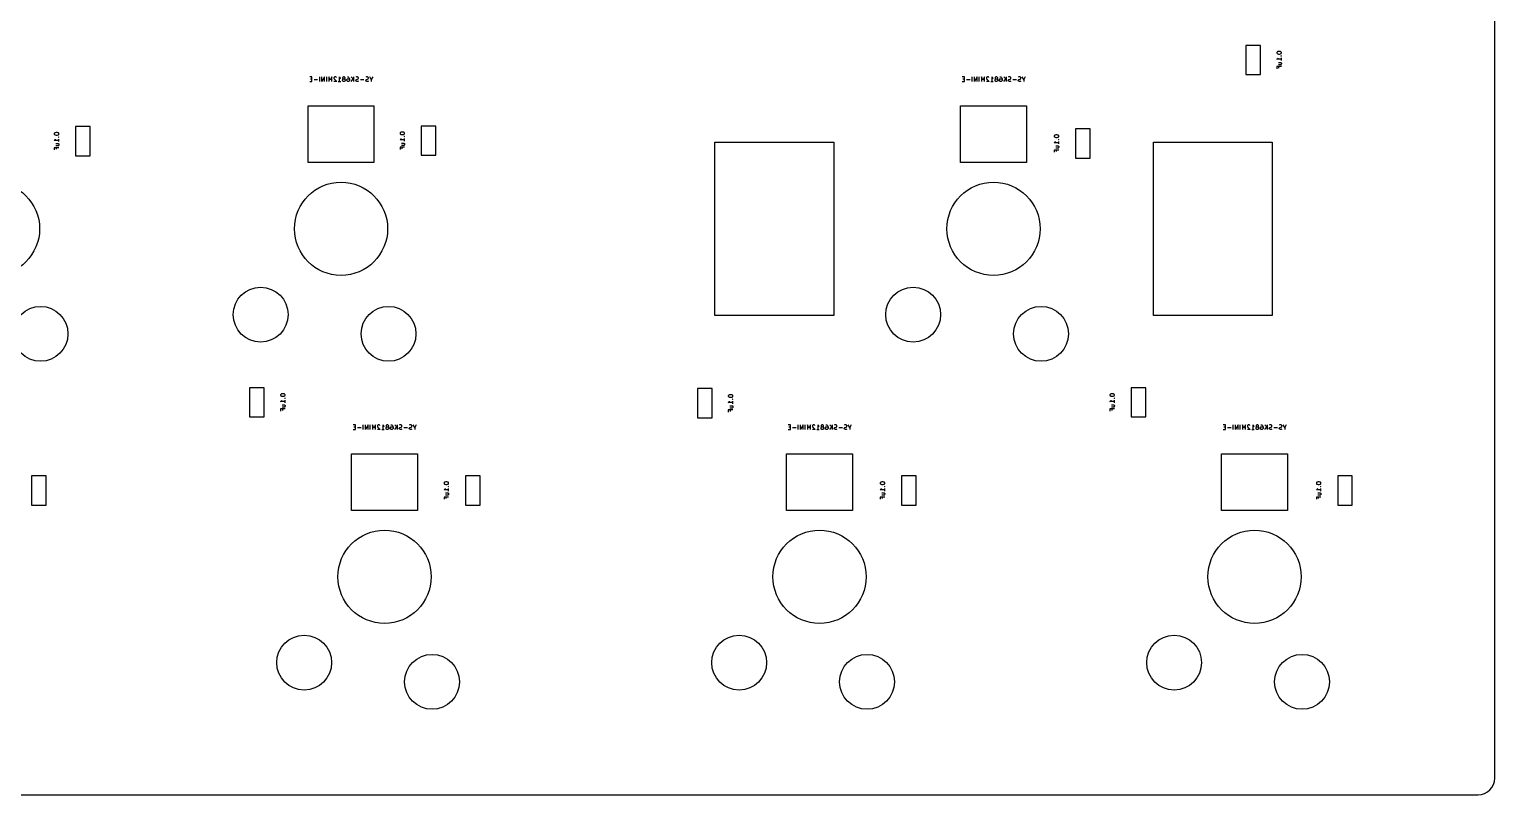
# Model space of a CAD drawing. Header units: millimetres. Extents: x -19 to 311, y -2 to 103.
# Drawn here: x 226 to 306.2, y -2.4 to 39.5 of the extents above; entities that cross this region are included whole.
import ezdxf

# ---------------------------------------------------------------- set-up
doc = ezdxf.new("R2010")
doc.units = ezdxf.units.MM
doc.layers.add('B.Fab', color=155, linetype='CONTINUOUS', true_color=0x585d84)
doc.layers.add('Edge.Cuts', color=254, linetype='CONTINUOUS', true_color=0xd0d2cd)

msp = doc.modelspace()

# ---------------------------------------------------------------- linework, layer by layer
at = {"layer": 'B.Fab', "linetype": 'CONTINUOUS'}
for p, q in [((292.60975, 38.615), (292.60975, 37.015)), ((293.40975, 38.615), (292.60975, 38.615)), ((293.40975, 37.015), (293.40975, 38.615)), ((294.315229, 38.249524), (294.303324, 38.225715)), ((294.303324, 38.225715), (294.303324, 38.201905)), ((294.303324, 38.201905), (294.315229, 38.178096)), ((294.303324, 37.856667), (294.339039, 37.880476)), ((294.553324, 37.856667), (294.303324, 37.856667)), ((294.327134, 38.261429), (294.315229, 38.249524)), ((294.315229, 38.178096), (294.327134, 38.166191)), ((294.350943, 38.273334), (294.327134, 38.261429)), ((294.327134, 38.166191), (294.350943, 38.154286)), ((294.339039, 37.880476), (294.362848, 37.904286)), ((294.398562, 38.285238), (294.350943, 38.273334)), ((294.350943, 38.154286), (294.398562, 38.142381)), ((294.362848, 37.904286), (294.374753, 37.928095)), ((294.458086, 38.285238), (294.398562, 38.285238)), ((294.398562, 38.142381), (294.458086, 38.142381)), ((294.505705, 38.273334), (294.458086, 38.285238)), ((294.458086, 38.142381), (294.505705, 38.154286)), ((294.529515, 38.261429), (294.505705, 38.273334)), ((294.505705, 38.154286), (294.529515, 38.166191)), ((294.54142, 38.249524), (294.529515, 38.261429)), ((294.529515, 38.166191), (294.54142, 38.178096)), ((294.54142, 38.047143), (294.529515, 38.035239)), ((294.529515, 38.035239), (294.54142, 38.023334)), ((294.529515, 38.035239), (294.553324, 38.035239)), ((294.553324, 38.225715), (294.54142, 38.249524)), ((294.54142, 38.178096), (294.553324, 38.201905)), ((294.553324, 38.035239), (294.54142, 38.047143)), ((294.54142, 38.023334), (294.553324, 38.035239)), ((294.553324, 38.201905), (294.553324, 38.225715)), ((294.553324, 37.785238), (294.553324, 37.928095)), ((292.60975, 37.015), (293.40975, 37.015)), ((294.553324, 37.451906), (294.303324, 37.451906)), ((294.303324, 37.451906), (294.303324, 37.332858)), ((294.386658, 37.678096), (294.51761, 37.678096)), ((294.386658, 37.570953), (294.553324, 37.570953)), ((294.422372, 37.368572), (294.422372, 37.451906)), ((294.51761, 37.678096), (294.54142, 37.666191)), ((294.54142, 37.582858), (294.529515, 37.570953)), ((294.54142, 37.666191), (294.553324, 37.642381)), ((294.553324, 37.606667), (294.54142, 37.582858)), ((294.553324, 37.642381), (294.553324, 37.606667)), ((241.481761, 36.886426), (241.362713, 36.886426)), ((241.362713, 36.636426), (241.481761, 36.636426)), ((241.481761, 36.767378), (241.398427, 36.767378)), ((241.481761, 36.636426), (241.481761, 36.886426)), ((241.791285, 36.731664), (241.600809, 36.731664)), ((241.910333, 36.636426), (241.910333, 36.886426)), ((242.172238, 36.886426), (242.029381, 36.636426)), ((242.029381, 36.636426), (242.029381, 36.886426)), ((242.172238, 36.636426), (242.172238, 36.886426)), ((242.291286, 36.636426), (242.291286, 36.886426)), ((242.493666, 36.707854), (242.410333, 36.886426)), ((242.410333, 36.886426), (242.410333, 36.636426)), ((242.577, 36.886426), (242.493666, 36.707854)), ((242.577, 36.636426), (242.577, 36.886426)), ((242.696047, 36.862616), (242.684142, 36.838807)), ((242.684142, 36.838807), (242.684142, 36.814997)), ((242.684142, 36.814997), (242.696047, 36.779283)), ((242.838904, 36.636426), (242.684142, 36.636426)), ((242.707952, 36.874521), (242.696047, 36.862616)), ((242.696047, 36.779283), (242.838904, 36.636426)), ((242.731761, 36.886426), (242.707952, 36.874521)), ((242.791285, 36.886426), (242.731761, 36.886426)), ((242.815095, 36.874521), (242.791285, 36.886426)), ((242.826999, 36.862616), (242.815095, 36.874521)), ((242.922237, 36.636426), (243.065094, 36.636426)), ((242.993666, 36.636426), (242.993666, 36.886426)), ((242.993666, 36.886426), (243.017475, 36.850711)), ((243.017475, 36.850711), (243.041285, 36.826902)), ((243.041285, 36.826902), (243.065094, 36.814997)), ((243.172237, 36.862616), (243.160332, 36.838807)), ((243.160332, 36.838807), (243.160332, 36.826902)), ((243.160332, 36.826902), (243.172237, 36.803092)), ((243.160332, 36.731664), (243.172237, 36.755473)), ((243.160332, 36.684045), (243.160332, 36.731664)), ((243.172237, 36.660235), (243.160332, 36.684045)), ((243.184142, 36.874521), (243.172237, 36.862616)), ((243.172237, 36.803092), (243.184142, 36.791188)), ((243.172237, 36.755473), (243.184142, 36.767378)), ((243.184142, 36.64833), (243.172237, 36.660235)), ((243.207951, 36.886426), (243.184142, 36.874521)), ((243.184142, 36.791188), (243.207951, 36.779283)), ((243.184142, 36.767378), (243.207951, 36.779283)), ((243.207951, 36.636426), (243.184142, 36.64833)), ((243.25557, 36.886426), (243.207951, 36.886426)), ((243.207951, 36.779283), (243.25557, 36.779283)), ((243.25557, 36.636426), (243.207951, 36.636426)), ((243.27938, 36.874521), (243.25557, 36.886426)), ((243.25557, 36.779283), (243.27938, 36.791188)), ((243.25557, 36.779283), (243.27938, 36.767378)), ((243.27938, 36.64833), (243.25557, 36.636426)), ((243.291285, 36.862616), (243.27938, 36.874521)), ((243.27938, 36.791188), (243.291285, 36.803092)), ((243.27938, 36.767378), (243.291285, 36.755473)), ((243.291285, 36.660235), (243.27938, 36.64833)), ((243.303189, 36.838807), (243.291285, 36.862616)), ((243.291285, 36.803092), (243.303189, 36.826902)), ((243.291285, 36.755473), (243.303189, 36.731664)), ((243.303189, 36.684045), (243.291285, 36.660235)), ((243.303189, 36.826902), (243.303189, 36.838807)), ((243.303189, 36.731664), (243.303189, 36.684045)), ((243.398427, 36.743569), (243.410332, 36.767378)), ((243.398427, 36.684045), (243.398427, 36.743569)), ((243.410332, 36.660235), (243.398427, 36.684045)), ((243.410332, 36.767378), (243.422237, 36.779283)), ((243.422237, 36.64833), (243.410332, 36.660235)), ((243.422237, 36.886426), (243.469856, 36.886426)), ((243.422237, 36.779283), (243.446046, 36.791188)), ((243.446046, 36.636426), (243.422237, 36.64833)), ((243.446046, 36.791188), (243.493665, 36.791188)), ((243.493665, 36.636426), (243.446046, 36.636426)), ((243.469856, 36.886426), (243.493665, 36.874521)), ((243.493665, 36.874521), (243.50557, 36.862616)), ((243.493665, 36.791188), (243.517475, 36.779283)), ((243.517475, 36.64833), (243.493665, 36.636426)), ((243.50557, 36.862616), (243.52938, 36.826902)), ((243.517475, 36.779283), (243.52938, 36.767378)), ((243.52938, 36.660235), (243.517475, 36.64833)), ((243.52938, 36.826902), (243.541284, 36.779283)), ((243.52938, 36.767378), (243.541284, 36.743569)), ((243.541284, 36.684045), (243.52938, 36.660235)), ((243.541284, 36.779283), (243.541284, 36.684045)), ((243.636523, 36.886426), (243.77938, 36.743569)), ((243.636523, 36.636426), (243.743665, 36.779283)), ((243.77938, 36.636426), (243.77938, 36.886426)), ((243.922237, 36.886426), (243.886522, 36.874521)), ((243.886522, 36.707854), (243.898427, 36.731664)), ((243.886522, 36.684045), (243.886522, 36.707854)), ((243.898427, 36.660235), (243.886522, 36.684045)), ((243.898427, 36.731664), (243.910332, 36.743569)), ((243.910332, 36.64833), (243.898427, 36.660235)), ((243.910332, 36.743569), (243.934141, 36.755473)), ((243.934141, 36.636426), (243.910332, 36.64833)), ((243.98176, 36.886426), (243.922237, 36.886426)), ((243.934141, 36.755473), (243.98176, 36.767378)), ((243.993665, 36.636426), (243.934141, 36.636426)), ((244.00557, 36.874521), (243.98176, 36.886426)), ((243.98176, 36.767378), (244.00557, 36.779283)), ((244.029379, 36.64833), (243.993665, 36.636426)), ((244.017475, 36.862616), (244.00557, 36.874521)), ((244.00557, 36.779283), (244.017475, 36.791188)), ((244.029379, 36.838807), (244.017475, 36.862616)), ((244.017475, 36.791188), (244.029379, 36.814997)), ((244.029379, 36.814997), (244.029379, 36.838807)), ((244.326999, 36.731664), (244.136523, 36.731664)), ((244.469856, 36.886426), (244.434141, 36.874521)), ((244.434141, 36.707854), (244.446046, 36.731664)), ((244.434141, 36.684045), (244.434141, 36.707854)), ((244.446046, 36.660235), (244.434141, 36.684045)), ((244.446046, 36.731664), (244.457951, 36.743569)), ((244.457951, 36.64833), (244.446046, 36.660235)), ((244.457951, 36.743569), (244.48176, 36.755473)), ((244.48176, 36.636426), (244.457951, 36.64833)), ((244.529379, 36.886426), (244.469856, 36.886426)), ((244.48176, 36.755473), (244.529379, 36.767378)), ((244.541284, 36.636426), (244.48176, 36.636426)), ((244.553189, 36.874521), (244.529379, 36.886426)), ((244.529379, 36.767378), (244.553189, 36.779283)), ((244.576998, 36.64833), (244.541284, 36.636426)), ((244.565094, 36.862616), (244.553189, 36.874521)), ((244.553189, 36.779283), (244.565094, 36.791188)), ((244.576998, 36.838807), (244.565094, 36.862616)), ((244.565094, 36.791188), (244.576998, 36.814997)), ((244.576998, 36.814997), (244.576998, 36.838807)), ((244.731761, 36.755473), (244.648427, 36.886426)), ((244.815094, 36.886426), (244.731761, 36.755473)), ((244.731761, 36.755473), (244.731761, 36.636426)), ((277.200561, 36.886426), (277.081513, 36.886426)), ((277.081513, 36.636426), (277.200561, 36.636426)), ((277.200561, 36.767378), (277.117227, 36.767378)), ((277.200561, 36.636426), (277.200561, 36.886426)), ((277.510085, 36.731664), (277.319609, 36.731664)), ((277.629133, 36.636426), (277.629133, 36.886426)), ((277.891038, 36.886426), (277.748181, 36.636426)), ((277.748181, 36.636426), (277.748181, 36.886426)), ((277.891038, 36.636426), (277.891038, 36.886426)), ((278.010086, 36.636426), (278.010086, 36.886426)), ((278.212466, 36.707854), (278.129133, 36.886426)), ((278.129133, 36.886426), (278.129133, 36.636426)), ((278.2958, 36.886426), (278.212466, 36.707854)), ((278.2958, 36.636426), (278.2958, 36.886426)), ((278.414847, 36.862616), (278.402942, 36.838807)), ((278.402942, 36.838807), (278.402942, 36.814997)), ((278.402942, 36.814997), (278.414847, 36.779283)), ((278.557704, 36.636426), (278.402942, 36.636426)), ((278.426752, 36.874521), (278.414847, 36.862616)), ((278.414847, 36.779283), (278.557704, 36.636426)), ((278.450561, 36.886426), (278.426752, 36.874521)), ((278.510085, 36.886426), (278.450561, 36.886426)), ((278.533895, 36.874521), (278.510085, 36.886426)), ((278.545799, 36.862616), (278.533895, 36.874521)), ((278.641037, 36.636426), (278.783894, 36.636426)), ((278.712466, 36.636426), (278.712466, 36.886426)), ((278.712466, 36.886426), (278.736275, 36.850711)), ((278.736275, 36.850711), (278.760085, 36.826902)), ((278.760085, 36.826902), (278.783894, 36.814997)), ((278.891037, 36.862616), (278.879132, 36.838807)), ((278.879132, 36.838807), (278.879132, 36.826902)), ((278.879132, 36.826902), (278.891037, 36.803092)), ((278.879132, 36.731664), (278.891037, 36.755473)), ((278.879132, 36.684045), (278.879132, 36.731664)), ((278.891037, 36.660235), (278.879132, 36.684045)), ((278.902942, 36.874521), (278.891037, 36.862616)), ((278.891037, 36.803092), (278.902942, 36.791188)), ((278.891037, 36.755473), (278.902942, 36.767378)), ((278.902942, 36.64833), (278.891037, 36.660235)), ((278.926751, 36.886426), (278.902942, 36.874521)), ((278.902942, 36.791188), (278.926751, 36.779283)), ((278.902942, 36.767378), (278.926751, 36.779283)), ((278.926751, 36.636426), (278.902942, 36.64833)), ((278.97437, 36.886426), (278.926751, 36.886426)), ((278.926751, 36.779283), (278.97437, 36.779283)), ((278.97437, 36.636426), (278.926751, 36.636426)), ((278.99818, 36.874521), (278.97437, 36.886426)), ((278.97437, 36.779283), (278.99818, 36.791188)), ((278.97437, 36.779283), (278.99818, 36.767378)), ((278.99818, 36.64833), (278.97437, 36.636426)), ((279.010085, 36.862616), (278.99818, 36.874521)), ((278.99818, 36.791188), (279.010085, 36.803092)), ((278.99818, 36.767378), (279.010085, 36.755473)), ((279.010085, 36.660235), (278.99818, 36.64833)), ((279.021989, 36.838807), (279.010085, 36.862616)), ((279.010085, 36.803092), (279.021989, 36.826902)), ((279.010085, 36.755473), (279.021989, 36.731664)), ((279.021989, 36.684045), (279.010085, 36.660235)), ((279.021989, 36.826902), (279.021989, 36.838807)), ((279.021989, 36.731664), (279.021989, 36.684045)), ((279.117227, 36.743569), (279.129132, 36.767378)), ((279.117227, 36.684045), (279.117227, 36.743569)), ((279.129132, 36.660235), (279.117227, 36.684045)), ((279.129132, 36.767378), (279.141037, 36.779283)), ((279.141037, 36.64833), (279.129132, 36.660235)), ((279.141037, 36.886426), (279.188656, 36.886426)), ((279.141037, 36.779283), (279.164846, 36.791188)), ((279.164846, 36.636426), (279.141037, 36.64833)), ((279.164846, 36.791188), (279.212465, 36.791188)), ((279.212465, 36.636426), (279.164846, 36.636426)), ((279.188656, 36.886426), (279.212465, 36.874521)), ((279.212465, 36.874521), (279.22437, 36.862616)), ((279.212465, 36.791188), (279.236275, 36.779283)), ((279.236275, 36.64833), (279.212465, 36.636426)), ((279.22437, 36.862616), (279.24818, 36.826902)), ((279.236275, 36.779283), (279.24818, 36.767378)), ((279.24818, 36.660235), (279.236275, 36.64833)), ((279.24818, 36.826902), (279.260084, 36.779283)), ((279.24818, 36.767378), (279.260084, 36.743569)), ((279.260084, 36.684045), (279.24818, 36.660235)), ((279.260084, 36.779283), (279.260084, 36.684045)), ((279.355323, 36.886426), (279.49818, 36.743569)), ((279.355323, 36.636426), (279.462465, 36.779283)), ((279.49818, 36.636426), (279.49818, 36.886426)), ((279.641037, 36.886426), (279.605322, 36.874521)), ((279.605322, 36.707854), (279.617227, 36.731664)), ((279.605322, 36.684045), (279.605322, 36.707854)), ((279.617227, 36.660235), (279.605322, 36.684045)), ((279.617227, 36.731664), (279.629132, 36.743569)), ((279.629132, 36.64833), (279.617227, 36.660235)), ((279.629132, 36.743569), (279.652941, 36.755473)), ((279.652941, 36.636426), (279.629132, 36.64833)), ((279.70056, 36.886426), (279.641037, 36.886426)), ((279.652941, 36.755473), (279.70056, 36.767378)), ((279.712465, 36.636426), (279.652941, 36.636426)), ((279.72437, 36.874521), (279.70056, 36.886426)), ((279.70056, 36.767378), (279.72437, 36.779283)), ((279.748179, 36.64833), (279.712465, 36.636426)), ((279.736275, 36.862616), (279.72437, 36.874521)), ((279.72437, 36.779283), (279.736275, 36.791188)), ((279.748179, 36.838807), (279.736275, 36.862616)), ((279.736275, 36.791188), (279.748179, 36.814997)), ((279.748179, 36.814997), (279.748179, 36.838807)), ((280.045799, 36.731664), (279.855323, 36.731664)), ((280.188656, 36.886426), (280.152941, 36.874521)), ((280.152941, 36.707854), (280.164846, 36.731664)), ((280.152941, 36.684045), (280.152941, 36.707854)), ((280.164846, 36.660235), (280.152941, 36.684045)), ((280.164846, 36.731664), (280.176751, 36.743569)), ((280.176751, 36.64833), (280.164846, 36.660235)), ((280.176751, 36.743569), (280.20056, 36.755473)), ((280.20056, 36.636426), (280.176751, 36.64833)), ((280.248179, 36.886426), (280.188656, 36.886426)), ((280.20056, 36.755473), (280.248179, 36.767378)), ((280.260084, 36.636426), (280.20056, 36.636426)), ((280.271989, 36.874521), (280.248179, 36.886426)), ((280.248179, 36.767378), (280.271989, 36.779283)), ((280.295798, 36.64833), (280.260084, 36.636426)), ((280.283894, 36.862616), (280.271989, 36.874521)), ((280.271989, 36.779283), (280.283894, 36.791188)), ((280.295798, 36.838807), (280.283894, 36.862616)), ((280.283894, 36.791188), (280.295798, 36.814997)), ((280.295798, 36.814997), (280.295798, 36.838807)), ((280.450561, 36.755473), (280.367227, 36.886426)), ((280.533894, 36.886426), (280.450561, 36.755473)), ((280.450561, 36.755473), (280.450561, 36.636426)), ((227.393729, 33.809024), (227.381824, 33.785215)), ((227.381824, 33.785215), (227.381824, 33.761405)), ((227.381824, 33.761405), (227.393729, 33.737596)), ((227.405634, 33.820929), (227.393729, 33.809024)), ((227.393729, 33.737596), (227.405634, 33.725691)), ((227.429443, 33.832834), (227.405634, 33.820929)), ((227.405634, 33.725691), (227.429443, 33.713786)), ((227.477062, 33.844738), (227.429443, 33.832834)), ((227.429443, 33.713786), (227.477062, 33.701881)), ((227.536586, 33.844738), (227.477062, 33.844738)), ((227.477062, 33.701881), (227.536586, 33.701881)), ((227.584205, 33.832834), (227.536586, 33.844738)), ((227.536586, 33.701881), (227.584205, 33.713786)), ((227.608015, 33.820929), (227.584205, 33.832834)), ((227.584205, 33.713786), (227.608015, 33.725691)), ((227.61992, 33.809024), (227.608015, 33.820929)), ((227.608015, 33.725691), (227.61992, 33.737596)), ((227.631824, 33.785215), (227.61992, 33.809024)), ((227.61992, 33.737596), (227.631824, 33.761405)), ((227.631824, 33.761405), (227.631824, 33.785215)), ((228.54825, 34.1745), (228.54825, 32.5745)), ((229.34825, 34.1745), (228.54825, 34.1745)), ((229.34825, 32.5745), (229.34825, 34.1745)), ((246.316729, 33.835524), (246.304824, 33.811715)), ((246.304824, 33.811715), (246.304824, 33.787905)), ((246.304824, 33.787905), (246.316729, 33.764096)), ((246.328634, 33.847429), (246.316729, 33.835524)), ((246.316729, 33.764096), (246.328634, 33.752191)), ((246.352443, 33.859334), (246.328634, 33.847429)), ((246.328634, 33.752191), (246.352443, 33.740286)), ((246.400062, 33.871238), (246.352443, 33.859334)), ((246.352443, 33.740286), (246.400062, 33.728381)), ((246.459586, 33.871238), (246.400062, 33.871238)), ((246.400062, 33.728381), (246.459586, 33.728381)), ((246.507205, 33.859334), (246.459586, 33.871238)), ((246.459586, 33.728381), (246.507205, 33.740286)), ((246.531015, 33.847429), (246.507205, 33.859334)), ((246.507205, 33.740286), (246.531015, 33.752191)), ((246.54292, 33.835524), (246.531015, 33.847429)), ((246.531015, 33.752191), (246.54292, 33.764096)), ((246.554824, 33.811715), (246.54292, 33.835524)), ((246.54292, 33.764096), (246.554824, 33.787905)), ((246.554824, 33.787905), (246.554824, 33.811715)), ((247.47125, 34.201), (247.47125, 32.601)), ((248.27125, 34.201), (247.47125, 34.201)), ((248.27125, 32.601), (248.27125, 34.201)), ((282.142634, 33.693929), (282.130729, 33.682024)), ((282.166443, 33.705834), (282.142634, 33.693929)), ((282.214062, 33.717738), (282.166443, 33.705834)), ((282.273586, 33.717738), (282.214062, 33.717738)), ((282.321205, 33.705834), (282.273586, 33.717738)), ((282.345015, 33.693929), (282.321205, 33.705834)), ((282.35692, 33.682024), (282.345015, 33.693929)), ((283.28525, 34.0475), (283.28525, 32.4475)), ((284.08525, 34.0475), (283.28525, 34.0475)), ((284.08525, 32.4475), (284.08525, 34.0475)), ((227.381824, 33.416167), (227.417539, 33.439976)), ((227.631824, 33.416167), (227.381824, 33.416167)), ((227.631824, 33.011406), (227.381824, 33.011406)), ((227.381824, 33.011406), (227.381824, 32.892358)), ((227.417539, 33.439976), (227.441348, 33.463786)), ((227.441348, 33.463786), (227.453253, 33.487595)), ((227.465158, 33.237596), (227.59611, 33.237596)), ((227.465158, 33.130453), (227.631824, 33.130453)), ((227.500872, 32.928072), (227.500872, 33.011406)), ((227.59611, 33.237596), (227.61992, 33.225691)), ((227.61992, 33.606643), (227.608015, 33.594739)), ((227.608015, 33.594739), (227.61992, 33.582834)), ((227.608015, 33.594739), (227.631824, 33.594739)), ((227.61992, 33.142358), (227.608015, 33.130453)), ((227.631824, 33.594739), (227.61992, 33.606643)), ((227.61992, 33.582834), (227.631824, 33.594739)), ((227.61992, 33.225691), (227.631824, 33.201881)), ((227.631824, 33.166167), (227.61992, 33.142358)), ((227.631824, 33.344738), (227.631824, 33.487595)), ((227.631824, 33.201881), (227.631824, 33.166167)), ((246.304824, 33.442667), (246.340539, 33.466476)), ((246.554824, 33.442667), (246.304824, 33.442667)), ((246.554824, 33.037906), (246.304824, 33.037906)), ((246.304824, 33.037906), (246.304824, 32.918858)), ((246.340539, 33.466476), (246.364348, 33.490286)), ((246.364348, 33.490286), (246.376253, 33.514095)), ((246.388158, 33.264096), (246.51911, 33.264096)), ((246.388158, 33.156953), (246.554824, 33.156953)), ((246.423872, 32.954572), (246.423872, 33.037906)), ((246.51911, 33.264096), (246.54292, 33.252191)), ((246.54292, 33.633143), (246.531015, 33.621239)), ((246.531015, 33.621239), (246.54292, 33.609334)), ((246.531015, 33.621239), (246.554824, 33.621239)), ((246.54292, 33.168858), (246.531015, 33.156953)), ((246.554824, 33.621239), (246.54292, 33.633143)), ((246.54292, 33.609334), (246.554824, 33.621239)), ((246.54292, 33.252191), (246.554824, 33.228381)), ((246.554824, 33.192667), (246.54292, 33.168858)), ((246.554824, 33.371238), (246.554824, 33.514095)), ((246.554824, 33.228381), (246.554824, 33.192667)), ((282.130729, 33.682024), (282.118824, 33.658215)), ((282.118824, 33.658215), (282.118824, 33.634405)), ((282.118824, 33.634405), (282.130729, 33.610596)), ((282.118824, 33.289167), (282.154539, 33.312976)), ((282.368824, 33.289167), (282.118824, 33.289167)), ((282.130729, 33.610596), (282.142634, 33.598691)), ((282.142634, 33.598691), (282.166443, 33.586786)), ((282.154539, 33.312976), (282.178348, 33.336786)), ((282.166443, 33.586786), (282.214062, 33.574881)), ((282.178348, 33.336786), (282.190253, 33.360595)), ((282.202158, 33.110596), (282.33311, 33.110596)), ((282.202158, 33.003453), (282.368824, 33.003453)), ((282.214062, 33.574881), (282.273586, 33.574881)), ((282.273586, 33.574881), (282.321205, 33.586786)), ((282.321205, 33.586786), (282.345015, 33.598691)), ((282.33311, 33.110596), (282.35692, 33.098691)), ((282.345015, 33.598691), (282.35692, 33.610596)), ((282.35692, 33.479643), (282.345015, 33.467739)), ((282.345015, 33.467739), (282.35692, 33.455834)), ((282.345015, 33.467739), (282.368824, 33.467739)), ((282.35692, 33.015358), (282.345015, 33.003453)), ((282.368824, 33.658215), (282.35692, 33.682024)), ((282.35692, 33.610596), (282.368824, 33.634405)), ((282.368824, 33.467739), (282.35692, 33.479643)), ((282.35692, 33.455834), (282.368824, 33.467739)), ((282.35692, 33.098691), (282.368824, 33.074881)), ((282.368824, 33.039167), (282.35692, 33.015358)), ((282.368824, 33.634405), (282.368824, 33.658215)), ((282.368824, 33.217738), (282.368824, 33.360595)), ((282.368824, 33.074881), (282.368824, 33.039167)), ((228.54825, 32.5745), (229.34825, 32.5745)), ((247.47125, 32.601), (248.27125, 32.601)), ((282.368824, 32.884406), (282.118824, 32.884406)), ((282.118824, 32.884406), (282.118824, 32.765358)), ((282.237872, 32.801072), (282.237872, 32.884406)), ((283.28525, 32.4475), (284.08525, 32.4475)), ((238.07325, 19.8765), (238.07325, 18.2765)), ((238.87325, 19.8765), (238.07325, 19.8765)), ((238.87325, 18.2765), (238.87325, 19.8765)), ((239.778729, 19.511024), (239.766824, 19.487215)), ((239.766824, 19.487215), (239.766824, 19.463405)), ((239.766824, 19.463405), (239.778729, 19.439596)), ((239.790634, 19.522929), (239.778729, 19.511024)), ((239.778729, 19.439596), (239.790634, 19.427691)), ((239.814443, 19.534834), (239.790634, 19.522929)), ((239.790634, 19.427691), (239.814443, 19.415786)), ((239.862062, 19.546738), (239.814443, 19.534834)), ((239.814443, 19.415786), (239.862062, 19.403881)), ((239.921586, 19.546738), (239.862062, 19.546738)), ((239.862062, 19.403881), (239.921586, 19.403881)), ((239.969205, 19.534834), (239.921586, 19.546738)), ((239.921586, 19.403881), (239.969205, 19.415786)), ((239.993015, 19.522929), (239.969205, 19.534834)), ((239.969205, 19.415786), (239.993015, 19.427691)), ((240.00492, 19.511024), (239.993015, 19.522929)), ((239.993015, 19.427691), (240.00492, 19.439596)), ((240.00492, 19.308643), (239.993015, 19.296739)), ((239.993015, 19.296739), (240.00492, 19.284834)), ((239.993015, 19.296739), (240.016824, 19.296739)), ((240.016824, 19.487215), (240.00492, 19.511024)), ((240.00492, 19.439596), (240.016824, 19.463405)), ((240.016824, 19.296739), (240.00492, 19.308643)), ((240.00492, 19.284834), (240.016824, 19.296739)), ((240.016824, 19.463405), (240.016824, 19.487215)), ((262.58425, 19.8235), (262.58425, 18.2235)), ((263.38425, 19.8235), (262.58425, 19.8235)), ((263.38425, 18.2235), (263.38425, 19.8235)), ((264.289729, 19.458024), (264.277824, 19.434215)), ((264.277824, 19.434215), (264.277824, 19.410405)), ((264.277824, 19.410405), (264.289729, 19.386596)), ((264.301634, 19.469929), (264.289729, 19.458024)), ((264.289729, 19.386596), (264.301634, 19.374691)), ((264.325443, 19.481834), (264.301634, 19.469929)), ((264.301634, 19.374691), (264.325443, 19.362786)), ((264.373062, 19.493738), (264.325443, 19.481834)), ((264.325443, 19.362786), (264.373062, 19.350881)), ((264.432586, 19.493738), (264.373062, 19.493738)), ((264.373062, 19.350881), (264.432586, 19.350881)), ((264.480205, 19.481834), (264.432586, 19.493738)), ((264.432586, 19.350881), (264.480205, 19.362786)), ((264.504015, 19.469929), (264.480205, 19.481834)), ((264.480205, 19.362786), (264.504015, 19.374691)), ((264.51592, 19.458024), (264.504015, 19.469929)), ((264.504015, 19.374691), (264.51592, 19.386596)), ((264.51592, 19.255643), (264.504015, 19.243739)), ((264.527824, 19.434215), (264.51592, 19.458024)), ((264.51592, 19.386596), (264.527824, 19.410405)), ((264.527824, 19.243739), (264.51592, 19.255643)), ((264.527824, 19.410405), (264.527824, 19.434215)), ((285.178729, 19.511024), (285.166824, 19.487215)), ((285.166824, 19.487215), (285.166824, 19.463405)), ((285.166824, 19.463405), (285.178729, 19.439596)), ((285.190634, 19.522929), (285.178729, 19.511024)), ((285.178729, 19.439596), (285.190634, 19.427691)), ((285.214443, 19.534834), (285.190634, 19.522929)), ((285.190634, 19.427691), (285.214443, 19.415786)), ((285.262062, 19.546738), (285.214443, 19.534834)), ((285.214443, 19.415786), (285.262062, 19.403881)), ((285.321586, 19.546738), (285.262062, 19.546738)), ((285.262062, 19.403881), (285.321586, 19.403881)), ((285.369205, 19.534834), (285.321586, 19.546738)), ((285.321586, 19.403881), (285.369205, 19.415786)), ((285.393015, 19.522929), (285.369205, 19.534834)), ((285.369205, 19.415786), (285.393015, 19.427691)), ((285.40492, 19.511024), (285.393015, 19.522929)), ((285.393015, 19.427691), (285.40492, 19.439596)), ((285.40492, 19.308643), (285.393015, 19.296739)), ((285.393015, 19.296739), (285.40492, 19.284834)), ((285.393015, 19.296739), (285.416824, 19.296739)), ((285.416824, 19.487215), (285.40492, 19.511024)), ((285.40492, 19.439596), (285.416824, 19.463405)), ((285.416824, 19.296739), (285.40492, 19.308643)), ((285.40492, 19.284834), (285.416824, 19.296739)), ((285.416824, 19.463405), (285.416824, 19.487215)), ((286.33325, 19.8765), (286.33325, 18.2765)), ((287.13325, 19.8765), (286.33325, 19.8765)), ((287.13325, 18.2765), (287.13325, 19.8765)), ((239.766824, 19.118167), (239.802539, 19.141976)), ((240.016824, 19.118167), (239.766824, 19.118167)), ((240.016824, 18.713406), (239.766824, 18.713406)), ((239.766824, 18.713406), (239.766824, 18.594358)), ((239.802539, 19.141976), (239.826348, 19.165786)), ((239.826348, 19.165786), (239.838253, 19.189595)), ((239.850158, 18.939596), (239.98111, 18.939596)), ((239.850158, 18.832453), (240.016824, 18.832453)), ((239.885872, 18.630072), (239.885872, 18.713406)), ((239.98111, 18.939596), (240.00492, 18.927691)), ((240.00492, 18.844358), (239.993015, 18.832453)), ((240.00492, 18.927691), (240.016824, 18.903881)), ((240.016824, 18.868167), (240.00492, 18.844358)), ((240.016824, 19.046738), (240.016824, 19.189595)), ((240.016824, 18.903881), (240.016824, 18.868167)), ((264.277824, 19.065167), (264.313539, 19.088976)), ((264.527824, 19.065167), (264.277824, 19.065167)), ((264.527824, 18.660406), (264.277824, 18.660406)), ((264.277824, 18.660406), (264.277824, 18.541358)), ((264.313539, 19.088976), (264.337348, 19.112786)), ((264.337348, 19.112786), (264.349253, 19.136595)), ((264.361158, 18.886596), (264.49211, 18.886596)), ((264.361158, 18.779453), (264.527824, 18.779453)), ((264.396872, 18.577072), (264.396872, 18.660406)), ((264.49211, 18.886596), (264.51592, 18.874691)), ((264.504015, 19.243739), (264.51592, 19.231834)), ((264.504015, 19.243739), (264.527824, 19.243739)), ((264.51592, 18.791358), (264.504015, 18.779453)), ((264.51592, 19.231834), (264.527824, 19.243739)), ((264.51592, 18.874691), (264.527824, 18.850881)), ((264.527824, 18.815167), (264.51592, 18.791358)), ((264.527824, 18.993738), (264.527824, 19.136595)), ((264.527824, 18.850881), (264.527824, 18.815167)), ((285.166824, 19.118167), (285.202539, 19.141976)), ((285.416824, 19.118167), (285.166824, 19.118167)), ((285.416824, 18.713406), (285.166824, 18.713406)), ((285.166824, 18.713406), (285.166824, 18.594358)), ((285.202539, 19.141976), (285.226348, 19.165786)), ((285.226348, 19.165786), (285.238253, 19.189595)), ((285.250158, 18.939596), (285.38111, 18.939596)), ((285.250158, 18.832453), (285.416824, 18.832453)), ((285.285872, 18.630072), (285.285872, 18.713406)), ((285.38111, 18.939596), (285.40492, 18.927691)), ((285.40492, 18.844358), (285.393015, 18.832453)), ((285.40492, 18.927691), (285.416824, 18.903881)), ((285.416824, 18.868167), (285.40492, 18.844358)), ((285.416824, 19.046738), (285.416824, 19.189595)), ((285.416824, 18.903881), (285.416824, 18.868167)), ((238.07325, 18.2765), (238.87325, 18.2765)), ((243.862961, 17.836426), (243.743913, 17.836426)), ((243.862961, 17.717378), (243.779627, 17.717378)), ((243.862961, 17.586426), (243.862961, 17.836426)), ((244.172485, 17.681664), (243.982009, 17.681664)), ((244.291533, 17.586426), (244.291533, 17.836426)), ((244.553438, 17.836426), (244.410581, 17.586426)), ((244.410581, 17.586426), (244.410581, 17.836426)), ((244.553438, 17.586426), (244.553438, 17.836426)), ((244.672486, 17.586426), (244.672486, 17.836426)), ((244.874866, 17.657854), (244.791533, 17.836426)), ((244.791533, 17.836426), (244.791533, 17.586426)), ((244.9582, 17.836426), (244.874866, 17.657854)), ((244.9582, 17.586426), (244.9582, 17.836426)), ((245.077247, 17.812616), (245.065342, 17.788807)), ((245.065342, 17.788807), (245.065342, 17.764997)), ((245.065342, 17.764997), (245.077247, 17.729283)), ((245.089152, 17.824521), (245.077247, 17.812616)), ((245.077247, 17.729283), (245.220104, 17.586426)), ((245.112961, 17.836426), (245.089152, 17.824521)), ((245.172485, 17.836426), (245.112961, 17.836426)), ((245.196295, 17.824521), (245.172485, 17.836426)), ((245.208199, 17.812616), (245.196295, 17.824521)), ((245.374866, 17.586426), (245.374866, 17.836426)), ((245.374866, 17.836426), (245.398675, 17.800711)), ((245.398675, 17.800711), (245.422485, 17.776902)), ((245.422485, 17.776902), (245.446294, 17.764997)), ((245.553437, 17.812616), (245.541532, 17.788807)), ((245.541532, 17.788807), (245.541532, 17.776902)), ((245.541532, 17.776902), (245.553437, 17.753092)), ((245.541532, 17.681664), (245.553437, 17.705473)), ((245.541532, 17.634045), (245.541532, 17.681664)), ((245.565342, 17.824521), (245.553437, 17.812616)), ((245.553437, 17.753092), (245.565342, 17.741188)), ((245.553437, 17.705473), (245.565342, 17.717378)), ((245.589151, 17.836426), (245.565342, 17.824521)), ((245.565342, 17.741188), (245.589151, 17.729283)), ((245.565342, 17.717378), (245.589151, 17.729283)), ((245.63677, 17.836426), (245.589151, 17.836426)), ((245.589151, 17.729283), (245.63677, 17.729283)), ((245.66058, 17.824521), (245.63677, 17.836426)), ((245.63677, 17.729283), (245.66058, 17.741188)), ((245.63677, 17.729283), (245.66058, 17.717378)), ((245.672485, 17.812616), (245.66058, 17.824521)), ((245.66058, 17.741188), (245.672485, 17.753092)), ((245.66058, 17.717378), (245.672485, 17.705473)), ((245.684389, 17.788807), (245.672485, 17.812616)), ((245.672485, 17.753092), (245.684389, 17.776902)), ((245.672485, 17.705473), (245.684389, 17.681664)), ((245.684389, 17.776902), (245.684389, 17.788807)), ((245.684389, 17.681664), (245.684389, 17.634045)), ((245.779627, 17.693569), (245.791532, 17.717378)), ((245.779627, 17.634045), (245.779627, 17.693569)), ((245.791532, 17.717378), (245.803437, 17.729283)), ((245.803437, 17.836426), (245.851056, 17.836426)), ((245.803437, 17.729283), (245.827246, 17.741188)), ((245.827246, 17.741188), (245.874865, 17.741188)), ((245.851056, 17.836426), (245.874865, 17.824521)), ((245.874865, 17.824521), (245.88677, 17.812616)), ((245.874865, 17.741188), (245.898675, 17.729283)), ((245.88677, 17.812616), (245.91058, 17.776902)), ((245.898675, 17.729283), (245.91058, 17.717378)), ((245.91058, 17.776902), (245.922484, 17.729283)), ((245.91058, 17.717378), (245.922484, 17.693569)), ((245.922484, 17.729283), (245.922484, 17.634045)), ((246.017723, 17.836426), (246.16058, 17.693569)), ((246.017723, 17.586426), (246.124865, 17.729283)), ((246.16058, 17.586426), (246.16058, 17.836426)), ((246.303437, 17.836426), (246.267722, 17.824521)), ((246.267722, 17.657854), (246.279627, 17.681664)), ((246.267722, 17.634045), (246.267722, 17.657854)), ((246.279627, 17.681664), (246.291532, 17.693569)), ((246.291532, 17.693569), (246.315341, 17.705473)), ((246.36296, 17.836426), (246.303437, 17.836426)), ((246.315341, 17.705473), (246.36296, 17.717378)), ((246.38677, 17.824521), (246.36296, 17.836426)), ((246.36296, 17.717378), (246.38677, 17.729283)), ((246.398675, 17.812616), (246.38677, 17.824521)), ((246.38677, 17.729283), (246.398675, 17.741188)), ((246.410579, 17.788807), (246.398675, 17.812616)), ((246.398675, 17.741188), (246.410579, 17.764997)), ((246.410579, 17.764997), (246.410579, 17.788807)), ((246.708199, 17.681664), (246.517723, 17.681664)), ((246.851056, 17.836426), (246.815341, 17.824521)), ((246.815341, 17.657854), (246.827246, 17.681664)), ((246.815341, 17.634045), (246.815341, 17.657854)), ((246.827246, 17.681664), (246.839151, 17.693569)), ((246.839151, 17.693569), (246.86296, 17.705473)), ((246.910579, 17.836426), (246.851056, 17.836426)), ((246.86296, 17.705473), (246.910579, 17.717378)), ((246.934389, 17.824521), (246.910579, 17.836426)), ((246.910579, 17.717378), (246.934389, 17.729283)), ((246.946294, 17.812616), (246.934389, 17.824521)), ((246.934389, 17.729283), (246.946294, 17.741188)), ((246.958198, 17.788807), (246.946294, 17.812616)), ((246.946294, 17.741188), (246.958198, 17.764997)), ((246.958198, 17.764997), (246.958198, 17.788807)), ((247.112961, 17.705473), (247.029627, 17.836426)), ((247.196294, 17.836426), (247.112961, 17.705473)), ((247.112961, 17.705473), (247.112961, 17.586426)), ((262.58425, 18.2235), (263.38425, 18.2235)), ((267.675461, 17.836426), (267.556413, 17.836426)), ((267.675461, 17.717378), (267.592127, 17.717378)), ((267.675461, 17.586426), (267.675461, 17.836426)), ((267.984985, 17.681664), (267.794509, 17.681664)), ((268.104033, 17.586426), (268.104033, 17.836426)), ((268.365938, 17.836426), (268.223081, 17.586426)), ((268.223081, 17.586426), (268.223081, 17.836426)), ((268.365938, 17.586426), (268.365938, 17.836426)), ((268.484986, 17.586426), (268.484986, 17.836426)), ((268.687366, 17.657854), (268.604033, 17.836426)), ((268.604033, 17.836426), (268.604033, 17.586426)), ((268.7707, 17.836426), (268.687366, 17.657854)), ((268.7707, 17.586426), (268.7707, 17.836426)), ((268.889747, 17.812616), (268.877842, 17.788807)), ((268.877842, 17.788807), (268.877842, 17.764997)), ((268.877842, 17.764997), (268.889747, 17.729283)), ((268.901652, 17.824521), (268.889747, 17.812616)), ((268.889747, 17.729283), (269.032604, 17.586426)), ((268.925461, 17.836426), (268.901652, 17.824521)), ((268.984985, 17.836426), (268.925461, 17.836426)), ((269.008795, 17.824521), (268.984985, 17.836426)), ((269.020699, 17.812616), (269.008795, 17.824521)), ((269.187366, 17.586426), (269.187366, 17.836426)), ((269.187366, 17.836426), (269.211175, 17.800711)), ((269.211175, 17.800711), (269.234985, 17.776902)), ((269.234985, 17.776902), (269.258794, 17.764997)), ((269.365937, 17.812616), (269.354032, 17.788807)), ((269.354032, 17.788807), (269.354032, 17.776902)), ((269.354032, 17.776902), (269.365937, 17.753092)), ((269.354032, 17.681664), (269.365937, 17.705473)), ((269.354032, 17.634045), (269.354032, 17.681664)), ((269.377842, 17.824521), (269.365937, 17.812616)), ((269.365937, 17.753092), (269.377842, 17.741188)), ((269.365937, 17.705473), (269.377842, 17.717378)), ((269.401651, 17.836426), (269.377842, 17.824521)), ((269.377842, 17.741188), (269.401651, 17.729283)), ((269.377842, 17.717378), (269.401651, 17.729283)), ((269.44927, 17.836426), (269.401651, 17.836426)), ((269.401651, 17.729283), (269.44927, 17.729283)), ((269.47308, 17.824521), (269.44927, 17.836426)), ((269.44927, 17.729283), (269.47308, 17.741188)), ((269.44927, 17.729283), (269.47308, 17.717378)), ((269.484985, 17.812616), (269.47308, 17.824521)), ((269.47308, 17.741188), (269.484985, 17.753092)), ((269.47308, 17.717378), (269.484985, 17.705473)), ((269.496889, 17.788807), (269.484985, 17.812616)), ((269.484985, 17.753092), (269.496889, 17.776902)), ((269.484985, 17.705473), (269.496889, 17.681664)), ((269.496889, 17.776902), (269.496889, 17.788807)), ((269.496889, 17.681664), (269.496889, 17.634045)), ((269.592127, 17.693569), (269.604032, 17.717378)), ((269.592127, 17.634045), (269.592127, 17.693569)), ((269.604032, 17.717378), (269.615937, 17.729283)), ((269.615937, 17.836426), (269.663556, 17.836426)), ((269.615937, 17.729283), (269.639746, 17.741188)), ((269.639746, 17.741188), (269.687365, 17.741188)), ((269.663556, 17.836426), (269.687365, 17.824521)), ((269.687365, 17.824521), (269.69927, 17.812616)), ((269.687365, 17.741188), (269.711175, 17.729283)), ((269.69927, 17.812616), (269.72308, 17.776902)), ((269.711175, 17.729283), (269.72308, 17.717378)), ((269.72308, 17.776902), (269.734984, 17.729283)), ((269.72308, 17.717378), (269.734984, 17.693569)), ((269.734984, 17.729283), (269.734984, 17.634045)), ((269.830223, 17.836426), (269.97308, 17.693569)), ((269.830223, 17.586426), (269.937365, 17.729283)), ((269.97308, 17.586426), (269.97308, 17.836426)), ((270.115937, 17.836426), (270.080222, 17.824521)), ((270.080222, 17.657854), (270.092127, 17.681664)), ((270.080222, 17.634045), (270.080222, 17.657854)), ((270.092127, 17.681664), (270.104032, 17.693569)), ((270.104032, 17.693569), (270.127841, 17.705473)), ((270.17546, 17.836426), (270.115937, 17.836426)), ((270.127841, 17.705473), (270.17546, 17.717378)), ((270.19927, 17.824521), (270.17546, 17.836426)), ((270.17546, 17.717378), (270.19927, 17.729283)), ((270.211175, 17.812616), (270.19927, 17.824521)), ((270.19927, 17.729283), (270.211175, 17.741188)), ((270.223079, 17.788807), (270.211175, 17.812616)), ((270.211175, 17.741188), (270.223079, 17.764997)), ((270.223079, 17.764997), (270.223079, 17.788807)), ((270.520699, 17.681664), (270.330223, 17.681664)), ((270.663556, 17.836426), (270.627841, 17.824521)), ((270.627841, 17.657854), (270.639746, 17.681664)), ((270.627841, 17.634045), (270.627841, 17.657854)), ((270.639746, 17.681664), (270.651651, 17.693569)), ((270.651651, 17.693569), (270.67546, 17.705473)), ((270.723079, 17.836426), (270.663556, 17.836426)), ((270.67546, 17.705473), (270.723079, 17.717378)), ((270.746889, 17.824521), (270.723079, 17.836426)), ((270.723079, 17.717378), (270.746889, 17.729283)), ((270.758794, 17.812616), (270.746889, 17.824521)), ((270.746889, 17.729283), (270.758794, 17.741188)), ((270.770698, 17.788807), (270.758794, 17.812616)), ((270.758794, 17.741188), (270.770698, 17.764997)), ((270.770698, 17.764997), (270.770698, 17.788807)), ((270.925461, 17.705473), (270.842127, 17.836426)), ((271.008794, 17.836426), (270.925461, 17.705473)), ((270.925461, 17.705473), (270.925461, 17.586426)), ((286.33325, 18.2765), (287.13325, 18.2765)), ((291.487961, 17.836426), (291.368913, 17.836426)), ((291.487961, 17.717378), (291.404627, 17.717378)), ((291.487961, 17.586426), (291.487961, 17.836426)), ((291.797485, 17.681664), (291.607009, 17.681664)), ((291.916533, 17.586426), (291.916533, 17.836426)), ((292.178438, 17.836426), (292.035581, 17.586426)), ((292.035581, 17.586426), (292.035581, 17.836426)), ((292.178438, 17.586426), (292.178438, 17.836426)), ((292.297486, 17.586426), (292.297486, 17.836426)), ((292.499866, 17.657854), (292.416533, 17.836426)), ((292.416533, 17.836426), (292.416533, 17.586426)), ((292.5832, 17.836426), (292.499866, 17.657854)), ((292.5832, 17.586426), (292.5832, 17.836426)), ((292.702247, 17.812616), (292.690342, 17.788807)), ((292.690342, 17.788807), (292.690342, 17.764997)), ((292.690342, 17.764997), (292.702247, 17.729283)), ((292.714152, 17.824521), (292.702247, 17.812616)), ((292.702247, 17.729283), (292.845104, 17.586426)), ((292.737961, 17.836426), (292.714152, 17.824521)), ((292.797485, 17.836426), (292.737961, 17.836426)), ((292.821295, 17.824521), (292.797485, 17.836426)), ((292.833199, 17.812616), (292.821295, 17.824521)), ((292.999866, 17.586426), (292.999866, 17.836426)), ((292.999866, 17.836426), (293.023675, 17.800711)), ((293.023675, 17.800711), (293.047485, 17.776902)), ((293.047485, 17.776902), (293.071294, 17.764997)), ((293.178437, 17.812616), (293.166532, 17.788807)), ((293.166532, 17.788807), (293.166532, 17.776902)), ((293.166532, 17.776902), (293.178437, 17.753092)), ((293.166532, 17.681664), (293.178437, 17.705473)), ((293.166532, 17.634045), (293.166532, 17.681664)), ((293.190342, 17.824521), (293.178437, 17.812616)), ((293.178437, 17.753092), (293.190342, 17.741188)), ((293.178437, 17.705473), (293.190342, 17.717378)), ((293.214151, 17.836426), (293.190342, 17.824521)), ((293.190342, 17.741188), (293.214151, 17.729283)), ((293.190342, 17.717378), (293.214151, 17.729283)), ((293.26177, 17.836426), (293.214151, 17.836426)), ((293.214151, 17.729283), (293.26177, 17.729283)), ((293.28558, 17.824521), (293.26177, 17.836426)), ((293.26177, 17.729283), (293.28558, 17.741188)), ((293.26177, 17.729283), (293.28558, 17.717378)), ((293.297485, 17.812616), (293.28558, 17.824521)), ((293.28558, 17.741188), (293.297485, 17.753092)), ((293.28558, 17.717378), (293.297485, 17.705473)), ((293.309389, 17.788807), (293.297485, 17.812616)), ((293.297485, 17.753092), (293.309389, 17.776902)), ((293.297485, 17.705473), (293.309389, 17.681664)), ((293.309389, 17.776902), (293.309389, 17.788807)), ((293.309389, 17.681664), (293.309389, 17.634045)), ((293.404627, 17.693569), (293.416532, 17.717378)), ((293.404627, 17.634045), (293.404627, 17.693569)), ((293.416532, 17.717378), (293.428437, 17.729283)), ((293.428437, 17.836426), (293.476056, 17.836426)), ((293.428437, 17.729283), (293.452246, 17.741188)), ((293.452246, 17.741188), (293.499865, 17.741188)), ((293.476056, 17.836426), (293.499865, 17.824521)), ((293.499865, 17.824521), (293.51177, 17.812616)), ((293.499865, 17.741188), (293.523675, 17.729283)), ((293.51177, 17.812616), (293.53558, 17.776902)), ((293.523675, 17.729283), (293.53558, 17.717378)), ((293.53558, 17.776902), (293.547484, 17.729283)), ((293.53558, 17.717378), (293.547484, 17.693569)), ((293.547484, 17.729283), (293.547484, 17.634045)), ((293.642723, 17.836426), (293.78558, 17.693569)), ((293.642723, 17.586426), (293.749865, 17.729283)), ((293.78558, 17.586426), (293.78558, 17.836426)), ((293.928437, 17.836426), (293.892722, 17.824521)), ((293.892722, 17.657854), (293.904627, 17.681664)), ((293.892722, 17.634045), (293.892722, 17.657854)), ((293.904627, 17.681664), (293.916532, 17.693569)), ((293.916532, 17.693569), (293.940341, 17.705473)), ((293.98796, 17.836426), (293.928437, 17.836426)), ((293.940341, 17.705473), (293.98796, 17.717378)), ((294.01177, 17.824521), (293.98796, 17.836426)), ((293.98796, 17.717378), (294.01177, 17.729283)), ((294.023675, 17.812616), (294.01177, 17.824521)), ((294.01177, 17.729283), (294.023675, 17.741188)), ((294.035579, 17.788807), (294.023675, 17.812616)), ((294.023675, 17.741188), (294.035579, 17.764997)), ((294.035579, 17.764997), (294.035579, 17.788807)), ((294.333199, 17.681664), (294.142723, 17.681664)), ((294.476056, 17.836426), (294.440341, 17.824521)), ((294.440341, 17.657854), (294.452246, 17.681664)), ((294.440341, 17.634045), (294.440341, 17.657854)), ((294.452246, 17.681664), (294.464151, 17.693569)), ((294.464151, 17.693569), (294.48796, 17.705473)), ((294.535579, 17.836426), (294.476056, 17.836426)), ((294.48796, 17.705473), (294.535579, 17.717378)), ((294.559389, 17.824521), (294.535579, 17.836426)), ((294.535579, 17.717378), (294.559389, 17.729283)), ((294.571294, 17.812616), (294.559389, 17.824521)), ((294.559389, 17.729283), (294.571294, 17.741188)), ((294.583198, 17.788807), (294.571294, 17.812616)), ((294.571294, 17.741188), (294.583198, 17.764997)), ((294.583198, 17.764997), (294.583198, 17.788807)), ((294.737961, 17.705473), (294.654627, 17.836426)), ((294.821294, 17.836426), (294.737961, 17.705473)), ((294.737961, 17.705473), (294.737961, 17.586426)), ((243.743913, 17.586426), (243.862961, 17.586426)), ((245.220104, 17.586426), (245.065342, 17.586426)), ((245.303437, 17.586426), (245.446294, 17.586426)), ((245.553437, 17.610235), (245.541532, 17.634045)), ((245.565342, 17.59833), (245.553437, 17.610235)), ((245.589151, 17.586426), (245.565342, 17.59833)), ((245.63677, 17.586426), (245.589151, 17.586426)), ((245.66058, 17.59833), (245.63677, 17.586426)), ((245.672485, 17.610235), (245.66058, 17.59833)), ((245.684389, 17.634045), (245.672485, 17.610235)), ((245.791532, 17.610235), (245.779627, 17.634045)), ((245.803437, 17.59833), (245.791532, 17.610235)), ((245.827246, 17.586426), (245.803437, 17.59833)), ((245.874865, 17.586426), (245.827246, 17.586426)), ((245.898675, 17.59833), (245.874865, 17.586426)), ((245.91058, 17.610235), (245.898675, 17.59833)), ((245.922484, 17.634045), (245.91058, 17.610235)), ((246.279627, 17.610235), (246.267722, 17.634045)), ((246.291532, 17.59833), (246.279627, 17.610235)), ((246.315341, 17.586426), (246.291532, 17.59833)), ((246.374865, 17.586426), (246.315341, 17.586426)), ((246.410579, 17.59833), (246.374865, 17.586426)), ((246.827246, 17.610235), (246.815341, 17.634045)), ((246.839151, 17.59833), (246.827246, 17.610235)), ((246.86296, 17.586426), (246.839151, 17.59833)), ((246.922484, 17.586426), (246.86296, 17.586426)), ((246.958198, 17.59833), (246.922484, 17.586426)), ((267.556413, 17.586426), (267.675461, 17.586426)), ((269.032604, 17.586426), (268.877842, 17.586426)), ((269.115937, 17.586426), (269.258794, 17.586426)), ((269.365937, 17.610235), (269.354032, 17.634045)), ((269.377842, 17.59833), (269.365937, 17.610235)), ((269.401651, 17.586426), (269.377842, 17.59833)), ((269.44927, 17.586426), (269.401651, 17.586426)), ((269.47308, 17.59833), (269.44927, 17.586426)), ((269.484985, 17.610235), (269.47308, 17.59833)), ((269.496889, 17.634045), (269.484985, 17.610235)), ((269.604032, 17.610235), (269.592127, 17.634045)), ((269.615937, 17.59833), (269.604032, 17.610235)), ((269.639746, 17.586426), (269.615937, 17.59833)), ((269.687365, 17.586426), (269.639746, 17.586426)), ((269.711175, 17.59833), (269.687365, 17.586426)), ((269.72308, 17.610235), (269.711175, 17.59833)), ((269.734984, 17.634045), (269.72308, 17.610235)), ((270.092127, 17.610235), (270.080222, 17.634045)), ((270.104032, 17.59833), (270.092127, 17.610235)), ((270.127841, 17.586426), (270.104032, 17.59833)), ((270.187365, 17.586426), (270.127841, 17.586426)), ((270.223079, 17.59833), (270.187365, 17.586426)), ((270.639746, 17.610235), (270.627841, 17.634045)), ((270.651651, 17.59833), (270.639746, 17.610235)), ((270.67546, 17.586426), (270.651651, 17.59833)), ((270.734984, 17.586426), (270.67546, 17.586426)), ((270.770698, 17.59833), (270.734984, 17.586426)), ((291.368913, 17.586426), (291.487961, 17.586426)), ((292.845104, 17.586426), (292.690342, 17.586426)), ((292.928437, 17.586426), (293.071294, 17.586426)), ((293.178437, 17.610235), (293.166532, 17.634045)), ((293.190342, 17.59833), (293.178437, 17.610235)), ((293.214151, 17.586426), (293.190342, 17.59833)), ((293.26177, 17.586426), (293.214151, 17.586426)), ((293.28558, 17.59833), (293.26177, 17.586426)), ((293.297485, 17.610235), (293.28558, 17.59833)), ((293.309389, 17.634045), (293.297485, 17.610235)), ((293.416532, 17.610235), (293.404627, 17.634045)), ((293.428437, 17.59833), (293.416532, 17.610235)), ((293.452246, 17.586426), (293.428437, 17.59833)), ((293.499865, 17.586426), (293.452246, 17.586426)), ((293.523675, 17.59833), (293.499865, 17.586426)), ((293.53558, 17.610235), (293.523675, 17.59833)), ((293.547484, 17.634045), (293.53558, 17.610235)), ((293.904627, 17.610235), (293.892722, 17.634045)), ((293.916532, 17.59833), (293.904627, 17.610235)), ((293.940341, 17.586426), (293.916532, 17.59833)), ((293.999865, 17.586426), (293.940341, 17.586426)), ((294.035579, 17.59833), (293.999865, 17.586426)), ((294.452246, 17.610235), (294.440341, 17.634045)), ((294.464151, 17.59833), (294.452246, 17.610235)), ((294.48796, 17.586426), (294.464151, 17.59833)), ((294.547484, 17.586426), (294.48796, 17.586426)), ((294.583198, 17.59833), (294.547484, 17.586426)), ((226.13525, 15.0505), (226.13525, 13.4505)), ((226.93525, 15.0505), (226.13525, 15.0505)), ((226.93525, 13.4505), (226.93525, 15.0505)), ((248.729729, 14.685024), (248.717824, 14.661215)), ((248.717824, 14.661215), (248.717824, 14.637405)), ((248.717824, 14.637405), (248.729729, 14.613596)), ((248.741634, 14.696929), (248.729729, 14.685024)), ((248.729729, 14.613596), (248.741634, 14.601691)), ((248.765443, 14.708834), (248.741634, 14.696929)), ((248.741634, 14.601691), (248.765443, 14.589786)), ((248.813062, 14.720738), (248.765443, 14.708834)), ((248.765443, 14.589786), (248.813062, 14.577881)), ((248.872586, 14.720738), (248.813062, 14.720738)), ((248.813062, 14.577881), (248.872586, 14.577881)), ((248.920205, 14.708834), (248.872586, 14.720738)), ((248.872586, 14.577881), (248.920205, 14.589786)), ((248.944015, 14.696929), (248.920205, 14.708834)), ((248.920205, 14.589786), (248.944015, 14.601691)), ((248.95592, 14.685024), (248.944015, 14.696929)), ((248.944015, 14.601691), (248.95592, 14.613596)), ((248.95592, 14.482643), (248.944015, 14.470739)), ((248.944015, 14.470739), (248.95592, 14.458834)), ((248.944015, 14.470739), (248.967824, 14.470739)), ((248.967824, 14.661215), (248.95592, 14.685024)), ((248.95592, 14.613596), (248.967824, 14.637405)), ((248.967824, 14.470739), (248.95592, 14.482643)), ((248.95592, 14.458834), (248.967824, 14.470739)), ((248.967824, 14.637405), (248.967824, 14.661215)), ((249.88425, 15.0505), (249.88425, 13.4505)), ((250.68425, 15.0505), (249.88425, 15.0505)), ((250.68425, 13.4505), (250.68425, 15.0505)), ((272.605729, 14.685024), (272.593824, 14.661215)), ((272.593824, 14.661215), (272.593824, 14.637405)), ((272.593824, 14.637405), (272.605729, 14.613596)), ((272.617634, 14.696929), (272.605729, 14.685024)), ((272.605729, 14.613596), (272.617634, 14.601691)), ((272.641443, 14.708834), (272.617634, 14.696929)), ((272.617634, 14.601691), (272.641443, 14.589786)), ((272.689062, 14.720738), (272.641443, 14.708834)), ((272.641443, 14.589786), (272.689062, 14.577881)), ((272.748586, 14.720738), (272.689062, 14.720738)), ((272.689062, 14.577881), (272.748586, 14.577881)), ((272.796205, 14.708834), (272.748586, 14.720738)), ((272.748586, 14.577881), (272.796205, 14.589786)), ((272.820015, 14.696929), (272.796205, 14.708834)), ((272.796205, 14.589786), (272.820015, 14.601691)), ((272.83192, 14.685024), (272.820015, 14.696929)), ((272.820015, 14.601691), (272.83192, 14.613596)), ((272.83192, 14.482643), (272.820015, 14.470739)), ((272.820015, 14.470739), (272.83192, 14.458834)), ((272.820015, 14.470739), (272.843824, 14.470739)), ((272.843824, 14.661215), (272.83192, 14.685024)), ((272.83192, 14.613596), (272.843824, 14.637405)), ((272.843824, 14.470739), (272.83192, 14.482643)), ((272.83192, 14.458834), (272.843824, 14.470739)), ((272.843824, 14.637405), (272.843824, 14.661215)), ((273.76025, 15.0505), (273.76025, 13.4505)), ((274.56025, 15.0505), (273.76025, 15.0505)), ((274.56025, 13.4505), (274.56025, 15.0505)), ((296.481729, 14.685024), (296.469824, 14.661215)), ((296.469824, 14.661215), (296.469824, 14.637405)), ((296.469824, 14.637405), (296.481729, 14.613596)), ((296.493634, 14.696929), (296.481729, 14.685024)), ((296.481729, 14.613596), (296.493634, 14.601691)), ((296.517443, 14.708834), (296.493634, 14.696929)), ((296.493634, 14.601691), (296.517443, 14.589786)), ((296.565062, 14.720738), (296.517443, 14.708834)), ((296.517443, 14.589786), (296.565062, 14.577881)), ((296.624586, 14.720738), (296.565062, 14.720738)), ((296.565062, 14.577881), (296.624586, 14.577881)), ((296.672205, 14.708834), (296.624586, 14.720738)), ((296.624586, 14.577881), (296.672205, 14.589786)), ((296.696015, 14.696929), (296.672205, 14.708834)), ((296.672205, 14.589786), (296.696015, 14.601691)), ((296.70792, 14.685024), (296.696015, 14.696929)), ((296.696015, 14.601691), (296.70792, 14.613596)), ((296.70792, 14.482643), (296.696015, 14.470739)), ((296.696015, 14.470739), (296.70792, 14.458834)), ((296.696015, 14.470739), (296.719824, 14.470739)), ((296.719824, 14.661215), (296.70792, 14.685024)), ((296.70792, 14.613596), (296.719824, 14.637405)), ((296.719824, 14.470739), (296.70792, 14.482643)), ((296.70792, 14.458834), (296.719824, 14.470739)), ((296.719824, 14.637405), (296.719824, 14.661215)), ((297.63625, 15.0505), (297.63625, 13.4505)), ((298.43625, 15.0505), (297.63625, 15.0505)), ((298.43625, 13.4505), (298.43625, 15.0505)), ((248.717824, 14.292167), (248.753539, 14.315976)), ((248.967824, 14.292167), (248.717824, 14.292167)), ((248.967824, 13.887406), (248.717824, 13.887406)), ((248.717824, 13.887406), (248.717824, 13.768358)), ((248.753539, 14.315976), (248.777348, 14.339786)), ((248.777348, 14.339786), (248.789253, 14.363595)), ((248.801158, 14.113596), (248.93211, 14.113596)), ((248.801158, 14.006453), (248.967824, 14.006453)), ((248.836872, 13.804072), (248.836872, 13.887406)), ((248.93211, 14.113596), (248.95592, 14.101691)), ((248.95592, 14.018358), (248.944015, 14.006453)), ((248.95592, 14.101691), (248.967824, 14.077881)), ((248.967824, 14.042167), (248.95592, 14.018358)), ((248.967824, 14.220738), (248.967824, 14.363595)), ((248.967824, 14.077881), (248.967824, 14.042167)), ((272.593824, 14.292167), (272.629539, 14.315976)), ((272.843824, 14.292167), (272.593824, 14.292167)), ((272.843824, 13.887406), (272.593824, 13.887406)), ((272.593824, 13.887406), (272.593824, 13.768358)), ((272.629539, 14.315976), (272.653348, 14.339786)), ((272.653348, 14.339786), (272.665253, 14.363595)), ((272.677158, 14.113596), (272.80811, 14.113596)), ((272.677158, 14.006453), (272.843824, 14.006453)), ((272.712872, 13.804072), (272.712872, 13.887406)), ((272.80811, 14.113596), (272.83192, 14.101691)), ((272.83192, 14.018358), (272.820015, 14.006453)), ((272.83192, 14.101691), (272.843824, 14.077881)), ((272.843824, 14.042167), (272.83192, 14.018358)), ((272.843824, 14.220738), (272.843824, 14.363595)), ((272.843824, 14.077881), (272.843824, 14.042167)), ((296.469824, 14.292167), (296.505539, 14.315976)), ((296.719824, 14.292167), (296.469824, 14.292167)), ((296.719824, 13.887406), (296.469824, 13.887406)), ((296.469824, 13.887406), (296.469824, 13.768358)), ((296.505539, 14.315976), (296.529348, 14.339786)), ((296.529348, 14.339786), (296.541253, 14.363595)), ((296.553158, 14.113596), (296.68411, 14.113596)), ((296.553158, 14.006453), (296.719824, 14.006453)), ((296.588872, 13.804072), (296.588872, 13.887406)), ((296.68411, 14.113596), (296.70792, 14.101691)), ((296.70792, 14.018358), (296.696015, 14.006453)), ((296.70792, 14.101691), (296.719824, 14.077881)), ((296.719824, 14.042167), (296.70792, 14.018358)), ((296.719824, 14.220738), (296.719824, 14.363595)), ((296.719824, 14.077881), (296.719824, 14.042167)), ((226.13525, 13.4505), (226.93525, 13.4505)), ((249.88425, 13.4505), (250.68425, 13.4505)), ((273.76025, 13.4505), (274.56025, 13.4505)), ((297.63625, 13.4505), (298.43625, 13.4505))]:
    msp.add_line(p, q, dxfattribs=at)
at = {"layer": 'B.Fab'}
for centre, radius in [((224.027, 28.575), 2.549999), ((243.077, 28.575), 2.549999), ((278.79575, 28.575), 2.549999), ((238.677, 23.875), 1.499999), ((274.39575, 23.875), 1.499999), ((226.627, 22.825), 1.499999), ((245.677, 22.825), 1.499999), ((281.39575, 22.825), 1.499999), ((245.45825, 9.525), 2.549999), ((269.27075, 9.525), 2.549999), ((293.08325, 9.525), 2.549999), ((241.05825, 4.825), 1.499999), ((264.87075, 4.825), 1.499999), ((288.68325, 4.825), 1.499999), ((248.05825, 3.775), 1.499999), ((271.87075, 3.775), 1.499999), ((295.68325, 3.775), 1.499999)]:
    msp.add_circle(centre, radius, dxfattribs=at)
at = {"layer": 'Edge.Cuts', "linetype": 'CONTINUOUS'}
for p, q in [((306.23, -1.503002), (306.23, 65.765)), ((241.277, 35.3), (244.877, 35.3)), ((241.277, 32.2), (241.277, 35.3)), ((244.877, 35.3), (244.877, 32.2)), ((276.9958, 35.3), (280.5958, 35.3)), ((276.9958, 32.2), (276.9958, 35.3)), ((280.5958, 35.3), (280.5958, 32.2)), ((263.54575, 33.325), (270.04575, 33.325)), ((263.54575, 23.825), (263.54575, 33.325)), ((270.04575, 33.325), (270.04575, 23.825)), ((287.54575, 33.325), (294.04575, 33.325)), ((287.54575, 23.825), (287.54575, 33.325)), ((294.04575, 33.325), (294.04575, 23.825)), ((244.877, 32.2), (241.277, 32.2)), ((280.5958, 32.2), (276.9958, 32.2)), ((270.04575, 23.825), (263.54575, 23.825)), ((294.04575, 23.825), (287.54575, 23.825)), ((243.6582, 16.25), (247.2582, 16.25)), ((243.6582, 13.15), (243.6582, 16.25)), ((247.2582, 16.25), (247.2582, 13.15)), ((267.4707, 16.25), (271.0707, 16.25)), ((267.4707, 13.15), (267.4707, 16.25)), ((271.0707, 16.25), (271.0707, 13.15)), ((291.2832, 16.25), (294.8832, 16.25)), ((291.2832, 13.15), (291.2832, 16.25)), ((294.8832, 16.25), (294.8832, 13.15)), ((247.2582, 13.15), (243.6582, 13.15)), ((271.0707, 13.15), (267.4707, 13.15)), ((294.8832, 13.15), (291.2832, 13.15)), ((141.290665, -2.403024), (305.330002, -2.403))]:
    msp.add_line(p, q, dxfattribs=at)
at = {"layer": 'Edge.Cuts'}
for centre, radius in [((224.027, 28.575), 2.549999), ((243.077, 28.575), 2.549999), ((278.79575, 28.575), 2.549999), ((238.677, 23.875), 1.499999), ((274.39575, 23.875), 1.499999), ((226.627, 22.825), 1.499999), ((245.677, 22.825), 1.499999), ((281.39575, 22.825), 1.499999), ((245.45825, 9.525), 2.549999), ((269.27075, 9.525), 2.549999), ((293.08325, 9.525), 2.549999), ((241.05825, 4.825), 1.499999), ((264.87075, 4.825), 1.499999), ((288.68325, 4.825), 1.499999), ((248.05825, 3.775), 1.499999), ((271.87075, 3.775), 1.499999), ((295.68325, 3.775), 1.499999)]:
    msp.add_circle(centre, radius, dxfattribs=at)
msp.add_arc((305.33, -1.503), 0.9, -89.99987268, -0.00012732, dxfattribs=at)

doc.saveas('drawing.dxf')
